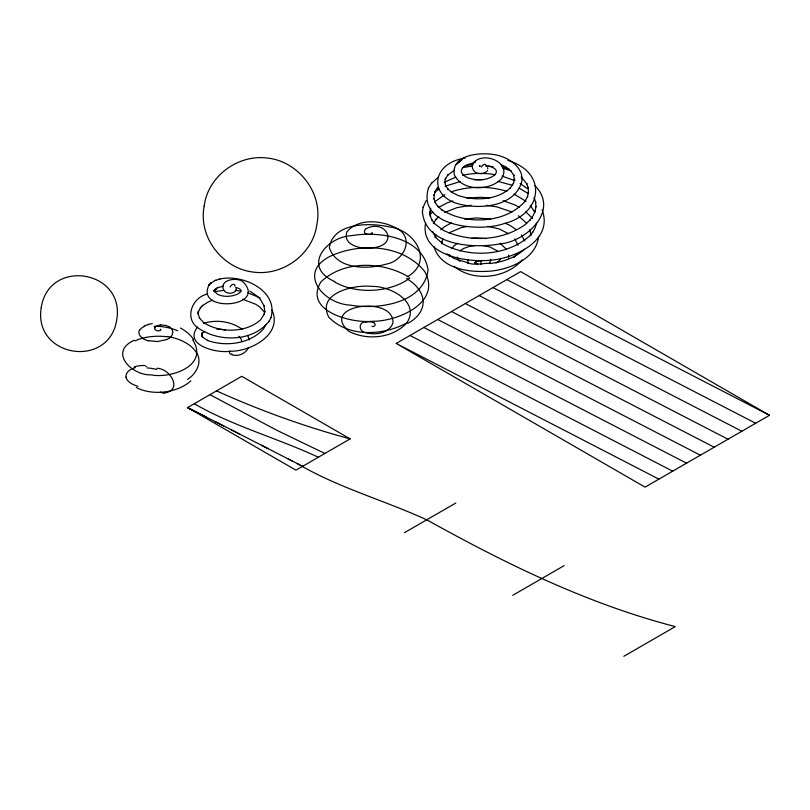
<?xml version="1.0" encoding="UTF-8"?>
<svg xmlns="http://www.w3.org/2000/svg" width="810" height="810" viewBox="0 0 810 810"><rect width="100%" height="100%" fill="white"/><g stroke="black" fill="none" stroke-linecap="round" stroke-linejoin="round"><path stroke-width="1.21" d="M441.652 243.84L441.663 241.744L441.47 242.99L442.969 238.91L442.675 239.436M490.647 260.101L489.432 263.604M524.1 249.561L524.434 249.196C515.332 257.833 504.043 261.427 491.346 263.361C487.853 262.268 464.707 267.654 468.19 259.737M430.677 208.221L429.867 213.101L429.928 211.815L430.404 216.28L430.201 215.652L431.902 220.016L431.588 219.51L434.565 223.692L434.16 223.287L443.384 230.344C469.061 242.646 502.149 241.218 525.487 224.36L529.922 220.087L529.619 220.492L533.071 215.733L535.288 210.752L535.076 211.278L536.017 206.317L535.937 206.925L535.623 201.822L535.693 202.409L534.165 197.62L534.387 198.156M534.914 185.642C559.943 210.711 525.943 241.846 499.659 243.962C474.063 248.629 424.885 246.058 422.425 211.471M423.124 207.279L426.252 200.465M422.324 212.119L423.235 206.641M449.307 256.547L449.641 254.532M209.02 285.009C194.937 312.883 266.065 307.678 243.962 282.761C238.444 276.159 218.244 279.572 223.813 290.385C227.387 295.387 237.725 293.443 236.176 287.439M508.528 258.582L508.589 255.089M270.844 317.925C279.136 290.719 242.18 273.507 219.55 279.116M536.402 223.712L536.564 223.135L535.147 227.833L532.453 232.642L532.747 232.166L529.203 236.338C506.108 256.254 469.689 258.147 443.141 244.083L435.223 237.067L435.628 237.532L432.844 231.792M425.604 222.902C419.6 254.674 465.659 262.41 488.207 260.375C513.054 259.392 554.06 241.046 542.072 209.8M465.132 158.122C430.464 162.972 427.488 198.804 463.199 204.93C483.985 209.243 516.517 205.183 521.994 180.468C522.976 168.257 511.373 159.681 501.005 156.3C487.61 151.298 450.694 152.199 454.278 174.839C462.328 191.261 489.26 191.211 501.096 179.131C512.963 163.134 483.57 150.488 473.536 162.871C470.326 166.738 473.647 172.824 478.295 173.472M428.622 187.707C416.168 227.033 480.32 232.369 504.195 223.519C542.467 214.235 548.208 172.409 507.9 160.471M435.193 191.565L437.896 187.394L434.849 192.102L435.395 190.968L434.038 195.331L434.099 194.673L434.099 199.23L434.008 198.602L435.324 202.824L435.102 202.247L437.724 206.246L437.38 205.76L441.906 209.962L441.501 209.618C465.679 225.19 505.906 223.651 525.255 201.032L524.91 201.437L527.674 196.354L527.431 196.881L528.555 191.97L528.454 192.547L528.14 187.292L528.383 188.436L526.652 183.566L526.976 184.042L521.144 176.863M500.469 258.957C500.205 259.382 498.514 261.974 495.912 263.017M472.949 163.762L472.402 165.28M435.304 237.634L436.296 235.194M265.943 324.314L263.716 328.566C250.614 344.027 225.271 347.044 207.411 340.382L207.876 340.625L202.53 337.122L202.986 337.527L201.548 335.654L202.206 336.828L201.7 333.366L201.579 336.15L202.328 332.809L201.599 333.912L204.707 331.27M139.381 330.095C137.751 333.356 140.221 336.93 143.087 338.489M430.343 209.405L430.566 208.858M248.538 347.439C245.855 353.494 238.393 356.866 232.085 354.82M516.861 253.56L514.087 257.489M433.654 222.841L433.37 223.398L436.144 219.186L435.76 219.631L438.797 216.685M207.512 294.01C191.98 297.27 183.617 318.998 198.784 328.425C219.399 342.367 253.165 341.83 269.143 321.145M268.9 321.621L271.097 317.429M487.154 171.062L487.549 170.373M475.106 262.825C475.916 261.154 474.852 261.974 475.713 262.987C474.245 260.607 477.232 264.819 477.839 264.161M431.376 183.485L438.575 176.944M428.277 188.244L431.7 182.969M451.889 248.65L454.137 245.693L457.711 243.223M474.923 263.068C476.067 261.387 475.824 261.762 478.092 261.022M522.227 259.818C506.291 278.63 473.01 282.224 454.035 266.257M429.968 214.68L432.894 211.764M197.569 327.058C182.949 345.708 217.88 353.454 230.202 351.236C250.654 351.661 283.146 334.429 271.988 310.058M365.259 229.2C385.459 217.343 400.95 245.582 371.81 247.89C362.07 249.672 341.891 245.248 347.004 231.771C358.384 218.275 380.315 220.198 394.824 227.337C415.864 236.439 404.554 260.901 386.097 264.161C367.477 269.659 336.646 269.619 329.346 247.688C333.123 222.041 370.514 222.568 389.802 227.013C414.467 229.979 434.535 261.073 407.268 276.828M210.924 283.075L215.298 280.422L219.986 278.984M473.536 162.871L475.46 161.028M169.513 337.821L170.363 337.092M435.324 201.376L444.71 194.714M440.822 229.767L445.024 226.355L451.514 222.902M434.717 191.909L439.081 189.175M187.566 379.394C195.747 374.169 202.176 363.315 197.235 353.808M459.867 250.989L463.34 248.579L468.838 246.584L474.538 245.713M438.402 207.532L447.312 202.814L452.871 200.981M444.649 212.493L457.032 207.623L471.025 205.274M485.008 172.743L486.516 171.74M444.325 182.301L455.848 177.096M449.469 232.581L449.024 232.845L460.93 227.742L467.38 226.415M407.268 322.734C383.727 335.563 348.563 337.81 328.819 317.166C315.961 292.825 355.104 284.29 371.81 286.416C389.711 285.788 420.744 301.877 406.822 322.917C392.627 338.357 366.97 340.737 348.806 331.28C318.613 305.046 394.247 294.769 392.971 322.947C389.337 333.264 375.556 335.37 366.16 332.768C359.215 332.333 357.585 322.421 365.259 321.843M396.201 343.45L520.638 271.613L769.5 415.287L645.064 487.134L396.201 343.45L658.894 479.145M350.133 438.878L295.944 470.164L187.555 407.592L241.755 376.306L350.133 438.878C304.378 426.546 259.686 410.366 216.503 390.876M404.332 532.747L455.817 503.02M512.72 595.32L564.195 565.593M623.811 656.333L675.297 626.606C587.655 603.896 505.997 563.861 427.214 520.06C384.335 500.266 338.246 487.792 297.27 463.573M454.339 170.181L447.474 175.385L447.889 174.97L445.125 179.405L445.621 178.251L444.801 182.655L444.72 181.389L445.692 185.824L445.439 185.267L448.234 189.469L447.9 189.034L452.294 192.669L451.889 192.345L457.792 195.342C475.085 201.336 497.806 200.08 510.634 187.586L510.29 187.971L513.601 183.1L513.358 183.576L514.593 178.777L514.492 179.941L513.54 174.626L514.006 175.648L510.583 170.535L510.968 170.88L505.653 166.749L500.6 164.46M134.085 340.301C108.034 352.289 132.283 375.729 151.116 374.858C170.606 378.827 209.476 365.806 192.689 339.815M484.886 172.814L481.363 173.735L478.366 173.482M445.186 186.178L460.171 181.582M166.485 339.603L157.677 341.536L148.767 340.737M212.676 300.206L208.393 301.867L202.308 305.745L202.702 305.38L200.323 307.83L200.657 307.324L198.106 312.508L198.369 311.263L198.146 314.088L198.065 313.5L199.655 318.33L199.311 317.834L203.917 322.775L203.523 322.451C219.328 333.214 246.108 333.072 260.567 319.839L264.192 314.24L263.928 314.725L264.85 311.192L264.728 311.739L264.08 305.694L264.252 306.2L260.476 299.477L257.459 296.389L249.895 291.114M451.261 191.859C467.643 186.138 489.179 185.662 506.949 191.393M203.452 323.443C216.25 319.191 231.488 321.388 242.342 329.407M215.298 280.422L215.825 280.26M135.381 367.608C130.997 368.671 125.459 371.841 126.026 377.075M148.19 324.354L152.31 323.615M465.082 165.928L471.744 164.531M464.768 219.166L476.169 217.91L490.597 219.054M462.875 167.427L472.129 166.172M462.621 175.274C473.354 172.935 484.562 172.854 495.366 174.707M370.312 234.303L371.132 234.09A2.562 1.498 -2.5 0 0 371.82 233.725A1.721 1.023 -1.3 0 0 371.982 232.429M215.571 291.489L224.35 290.294M471.481 238.474L475.116 237.927L486.334 238.525M475.48 162.182L467.016 164.815C452.395 172.135 468.737 182.473 485.787 179.152C498.039 175.902 500.813 168.672 487.964 166.03M478.022 261.033L480.35 260.82M223.58 286.193L217.829 287.601L218.356 287.439L215.551 289.008L216.493 288.249L214.265 290.517L216.078 288.674L214.184 291.651L214.407 289.697L214.66 291.843L214.083 290.638L217.191 294.02C229.22 300.804 250.391 290.739 236.034 287.591M466.712 198.096L480.543 197.286L489.615 197.893M164.359 393.022C183.283 390.298 170.252 368.449 156.907 368.267M160.663 324.952L165.847 325.448M474.204 179.739L482.973 179.668M145.982 366.626L146.701 366.657M216.584 329.002L220.107 329.225M486.354 205.345L496.722 206.823L511.991 211.977M485.97 165.949L493.067 166.617M235.204 290.375L241.117 291.134M487.853 226.344L499.304 228.987L508.65 233.725M497.917 181.359L512.619 185.379M221.282 329.305L225.352 330.024M483.074 245.612L489.979 246.989L497.998 251.272M467.765 262.774L453.924 258.42L446.907 253.814M503.061 200.637L515.2 205.062L519.514 207.471M501.835 166.698L509.409 169.432M247.819 292.693L260.061 297.928M242.696 299.204L255.99 304.378L259.666 306.929L264.769 312.549L264.455 312.133M480.097 166.02L479.884 166.111M502.888 168.358L510.168 170.505M502.099 176.094L514.917 180.64M479.814 165.949L479.591 165.817M505.329 223.297L509.703 225.241L516.142 229.594M324.891 453.458L276.969 430.353L209.952 394.662M194.248 403.724C233.513 426.384 277.536 438.159 318.34 457.235M160.461 392.101L161.676 392.647A6.308 4.242 -9.3 0 0 164.359 393.042M206.378 417.12L187.555 407.592L239.79 434.15M302.636 466.297L288.178 458.936M215.237 421.625L223.762 425.959M231.832 430.08L292.106 460.941M261.498 445.267L268.15 448.679M506.807 279.592L769.5 415.287M492.986 287.57L755.669 423.276M479.155 295.559L741.849 431.254M465.335 303.537L728.018 439.233M451.504 311.516L714.197 447.221M437.683 319.505L700.366 455.2M423.853 327.483L686.546 463.188M410.022 335.472L672.715 471.167M519.2 188.183L528.322 193.59M514.178 194.157L526.186 201.437M366.079 233.715L367.062 234.131A4.333 2.481 -2.9 0 0 370.332 234.353M334.722 281.536C301.917 267.462 325.387 237.198 351.408 235.669C378.513 230.982 422.881 236.793 428.105 269.922C423.346 303.912 377.754 309.754 350.214 305.137C322.552 303.649 296.754 271.917 331.168 255.838C361.017 242.403 403.127 244.64 424.774 271.593C442.311 303.112 396.617 321.762 371.992 321.307C351.489 323.392 303.092 311.08 320.983 281.829C343.896 259.98 382.917 261.346 408.908 277.091M520.162 183.495L527.32 188.659M160.461 329.214L160.684 329.386A1.134 0.678 -1.6 0 1 160.826 329.761L160.623 330.136A1.944 1.154 -2.4 0 1 159.884 330.591A2.703 1.549 -3.4 0 1 158.73 330.824A3.442 1.954 -3.5 0 1 156.31 330.45A4.333 2.359 -2.4 0 1 155.287 329.751L154.943 329.255A6.045 3.23 -0.7 0 1 154.872 327.858M169.573 327.007L170.728 327.868A11.34 6.986 2.3 0 1 172.409 330.115L172.854 332.495L172.115 334.864A14.58 8.961 -3.8 0 1 170.454 337.122M499.983 243.223L506.108 249.004M525.639 211.683L532.707 218.568M518.359 215.764L526.682 223.307M459.989 261.468L457.64 258.937L458.227 259.99L457.164 257.074M530.661 205.73L530.307 205.345L534.954 212.554M238.869 336.272L241.026 338.955L241.876 341.668M515.2 239.436L514.907 238.98L517.975 245.278M479.591 165.675L479.925 166.202M521.387 234.981L524.789 241.005M247.86 335.593L249.186 339.987M529.922 229.503L530.955 235.73M467.897 263.716L467.755 263.088M434.028 246.716C440.934 270.175 471.906 272.919 492.288 270.965C511.454 268.535 536.068 258.4 538.62 236.52M487.62 167.7L487.812 168.804M490.597 259.281L490.658 260.253M230.101 287.034A3.827 2.217 -60 0 1 233.118 284.32A3.827 2.217 -60 0 1 234.92 286.224M231.964 353.94A3.827 2.217 -60 0 1 229.686 350.983M481.12 264.566A3.827 2.217 -60 0 1 481.818 260.304M481.423 167.123A3.827 2.217 -60 0 1 484.431 164.41A3.827 2.217 -60 0 1 486.243 166.313M365.654 233.877A7.634 4.202 -2.2 0 1 365.593 229.311M409.769 278.093A51.273 32.025 -2.2 0 1 334.358 281.769M406.59 278.508A51.273 30.901 4.1 0 1 408.098 323.271M365.593 322.177A7.533 4.07 2.7 0 1 373.957 322.785M374.291 323.129A4.232 2.582 1.5 0 1 375.06 324.223A4.333 2.643 2.3 0 1 375.02 325.286L374.666 325.782A2.562 1.549 -0.6 0 1 374.088 326.207A1.721 1.033 -1.2 0 1 371.901 326.339M154.811 327.848A6.946 3.706 1.7 0 1 158.183 325.417A8.252 4.597 3.4 0 1 160.684 325.002M165.817 325.509A10.682 6.369 3.7 0 1 169.513 327.048M169.543 337.831A13.881 8.606 -3.4 0 1 166.506 339.623M148.584 340.899A19.157 9.68 -3.9 0 1 142.904 338.57M139.674 330.166A26.963 12.363 8.8 0 1 144.666 326.298M144.21 326.055A26.102 11.634 9.2 0 1 148.534 324.587M154.102 326.329A31.256 15.896 13.7 0 1 177.815 330.784M180.407 327.999A32.41 22.032 16.4 0 1 193.671 339.613M134.976 340.868A38.232 20.837 2.6 0 1 166.921 336.757M167.022 336.474A38.485 23.784 3.8 0 1 197.073 353.838M190.876 380.852A37.392 24.239 -6.5 0 1 136.293 387.494M137.923 386.329A35.569 14.752 -4.3 0 1 125.985 377.085M134.308 366.829A29.616 14.62 16.5 0 1 145.324 365.512M147.298 367.953A26.649 13.162 15.1 0 1 156.654 369.461M41.249 307.557C32.876 357.301 109.087 369.512 116.741 319.828C125.307 269.922 48.803 257.752 41.249 307.557M204.211 206.013C197.873 237.33 222.993 269.335 254.492 272.221C283.52 275.714 313.328 253.651 316.882 224.329C323.372 192.932 298.141 160.755 266.531 157.96C237.452 154.538 207.724 176.641 204.211 206.013M211.329 282.66L208.585 285.444L211.329 282.66M458.764 162.132L456.283 164.329L462.196 159.368L458.764 162.132"/></g></svg>
